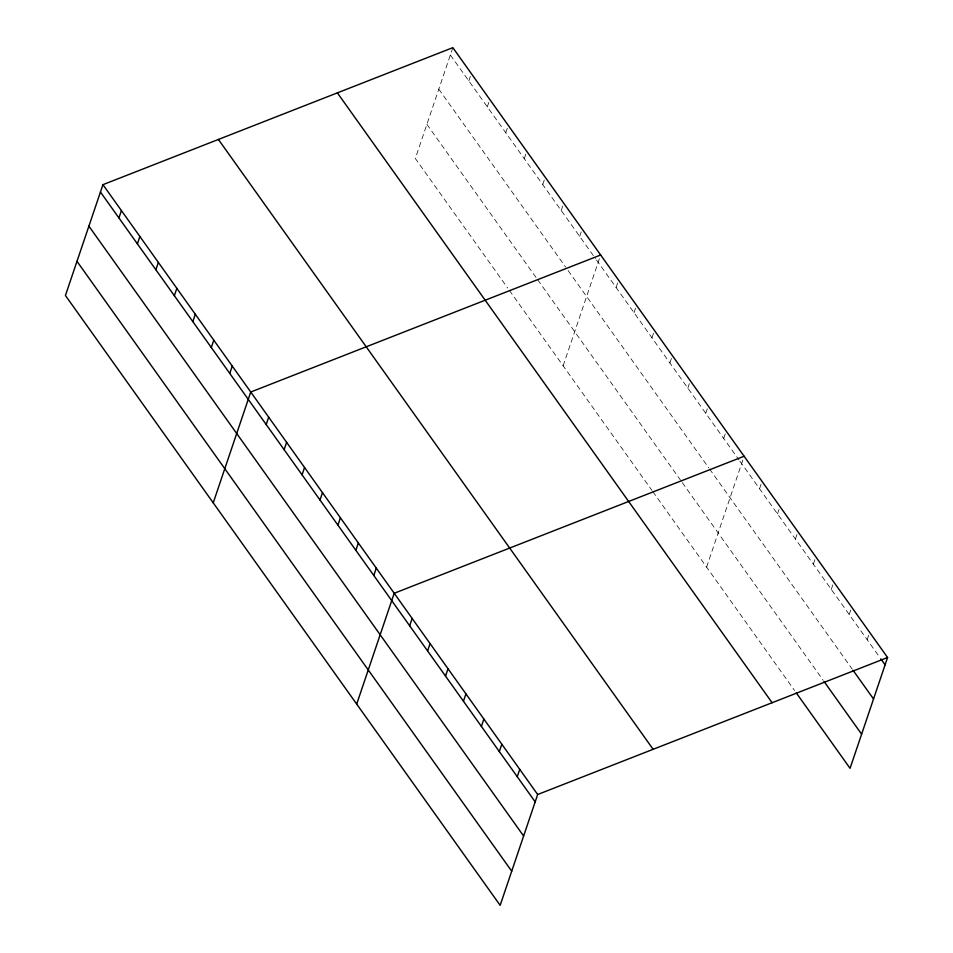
<?xml version="1.0" encoding="UTF-8"?>
<svg xmlns="http://www.w3.org/2000/svg" width="953" height="953" viewBox="0 0 953 953"><rect width="100%" height="100%" fill="white"/><g stroke="black" fill="none" stroke-linecap="round" stroke-linejoin="round"><path stroke-width="0.71" stroke-dasharray="4.76 3.57" d="M452.842 47.65L415.329 158.484L507.711 288.068M468.828 80.922L471.318 73.572M487.305 106.843L489.794 99.493M505.781 132.753L508.271 125.403M524.257 158.674L526.747 151.324M542.733 184.596L545.223 177.246M561.21 210.518L563.699 203.168M579.686 236.427L582.176 229.077M563.14 365.833L600.652 254.999M616.091 287.508L618.58 280.158M634.031 312.667L636.509 305.317M651.959 337.827L654.449 330.477M669.888 362.974L672.377 355.624M687.828 388.133L690.317 380.783M705.756 413.292L708.246 405.942M723.696 438.451L726.174 431.101M706.602 567.083L744.114 456.261M759.553 488.758L762.043 481.408M777.493 513.917L779.971 506.567M795.421 539.076L797.911 531.726M813.35 564.236L815.839 556.886M831.29 589.383L833.363 583.26M849.218 614.542L851.708 607.192M867.159 639.701L869.636 632.351M450.352 55L595.637 258.811M596.483 259.99L739.063 460.013M739.921 461.204L879.964 657.665M438.797 89.153L565.606 267.043M568.131 270.581L708.722 467.804M709.568 469.007L852.185 669.054M426.884 124.331L536.062 277.49M537.742 279.848L680.585 480.229M682.288 482.623L823.189 680.287M509.39 290.427L651.947 490.414M652.805 491.617L794.552 690.472"/><path stroke-width="1.43" d="M102.936 184.668L65.423 295.49L500.158 905.35L537.671 794.516L887.577 657.51L452.842 47.65L102.936 184.668L537.671 794.516M118.922 217.927L121.412 210.577M137.399 243.849L139.888 236.499M155.875 269.77L158.365 262.42M174.351 295.692L176.841 288.342M192.828 321.602L195.317 314.264M211.304 347.523L213.794 340.173M229.78 373.445L232.27 366.095M213.234 502.839L250.746 392.017L600.652 254.999M266.197 424.526L268.686 417.176M284.125 449.673L286.615 442.323M302.065 474.832L304.543 467.482M319.994 499.991L322.483 492.641M337.922 525.151L340.412 517.801M355.862 550.31L358.352 542.96M373.79 575.457L376.28 568.107M356.696 704.1L394.208 593.266L744.114 456.261M409.659 625.776L412.149 618.426M427.587 650.935L430.077 643.585M445.527 676.082L448.005 668.744M463.456 701.241L465.946 693.891M481.384 726.4L483.874 719.05M499.324 751.56L501.814 744.21M517.253 776.719L519.742 769.369M887.577 657.51L850.064 768.332L796.267 692.867M880.822 658.868L885.087 664.86M853.03 670.257L873.532 699.002M824.047 681.478L861.619 734.191M337.374 92.87L772.109 702.718M218.404 139.448L653.139 749.308M100.446 192.018L535.181 801.866M88.891 226.159L523.626 836.019M76.99 261.348L511.713 871.197"/></g></svg>
